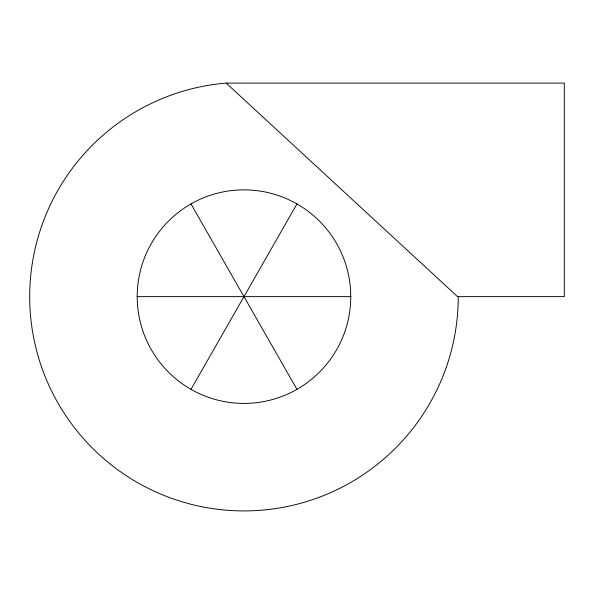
<?xml version="1.0" encoding="UTF-8"?>
<svg xmlns="http://www.w3.org/2000/svg" width="594" height="594" viewBox="0 0 594 594"><rect width="100%" height="100%" fill="white"/><g stroke="black" fill="none" stroke-linecap="round" stroke-linejoin="round"><path stroke-width="0.89" d="M191.008 389.337L296.955 203.928M226.18 83.086L564.3 83.086L564.3 296.629L457.529 296.629L226.18 83.086A214.286 214.286 0 0 0 30.019 308.501A214.286 214.286 0 0 0 249.918 510.833A214.286 214.286 0 0 0 458.264 296.629M137.207 296.629L350.757 296.629A106.772 106.772 0 0 1 190.592 389.1A106.772 106.772 0 0 1 190.592 204.165A106.772 106.772 0 0 1 350.75 296.629M191.008 203.928L296.955 389.337"/></g></svg>
